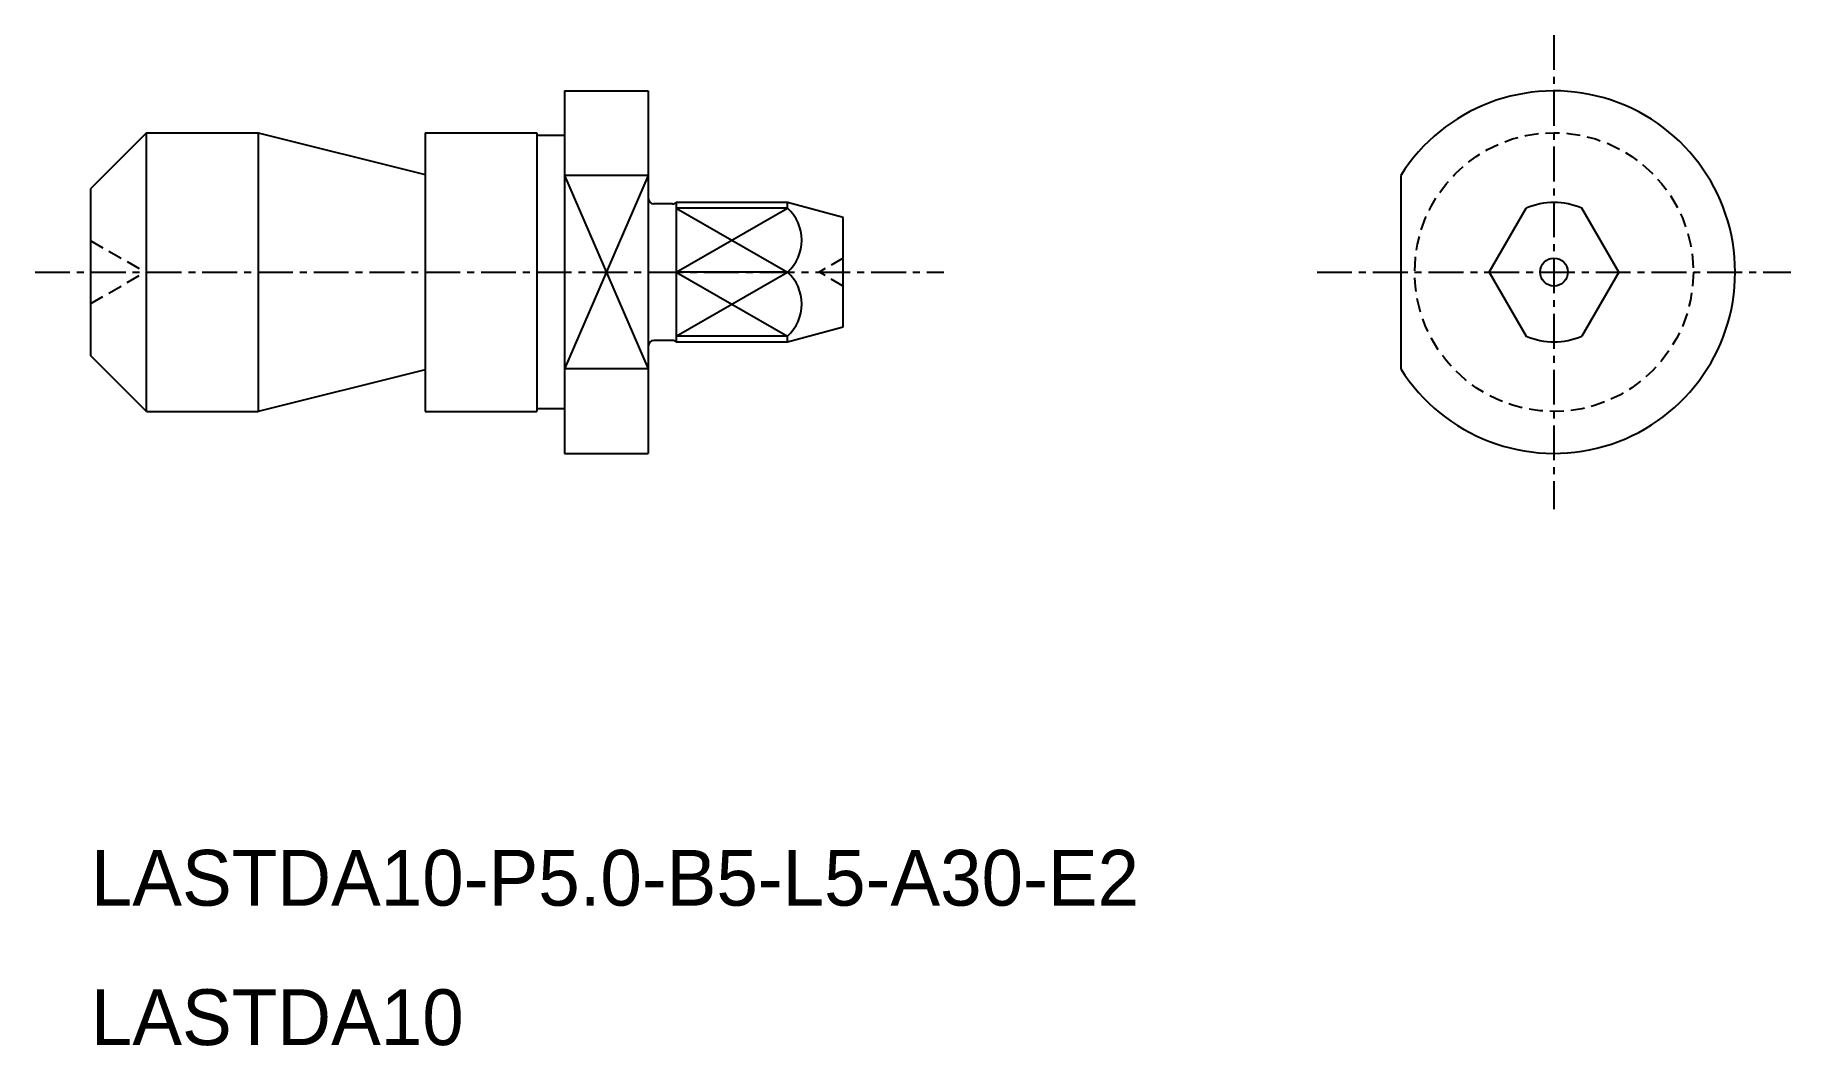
# Model space of a CAD drawing. Extents: x -1668.3 to -1605.3, y -688.3 to -652.1.
import ezdxf

# ---------------------------------------------------------------- set-up
doc = ezdxf.new("R2010")
doc.units = 0
doc.linetypes.add('CENTER', pattern=[2, 1.25, -0.25, 0.25, -0.25])
doc.linetypes.add('DASHED', pattern=[0.75, 0.5, -0.25])
doc.layers.get('0').update_dxf_attribs({"linetype": 'CONTINUOUS'})
doc.layers.add('CENTER', color=1, linetype='CENTER')

msp = doc.modelspace()

# ---------------------------------------------------------------- linework, layer by layer
at = {"color": 7, "linetype": 'CONTINUOUS'}
for p, q in [((-1649.273, -654.091), (-1646.273, -654.091)), ((-1649.273, -654.091), (-1649.273, -667.091)), ((-1646.273, -654.091), (-1646.273, -667.091)), ((-1664.273, -655.591), (-1666.273, -657.591)), ((-1664.273, -655.591), (-1660.273, -655.591)), ((-1660.273, -655.591), (-1660.273, -665.591)), ((-1660.273, -655.591), (-1654.273, -657.091)), ((-1654.273, -655.591), (-1654.273, -665.591)), ((-1654.273, -655.591), (-1650.273, -655.591)), ((-1650.273, -655.591), (-1650.273, -665.591)), ((-1649.273, -655.691), (-1650.273, -655.691)), ((-1666.273, -663.591), (-1666.273, -657.591)), ((-1645.405, -658.141), (-1646.073, -658.141)), ((-1641.273, -658.091), (-1645.273, -658.091)), ((-1645.273, -658.091), (-1645.273, -663.091)), ((-1641.273, -658.3), (-1641.273, -658.091)), ((-1639.273, -658.627), (-1641.273, -658.091)), ((-1616.096, -660.591), (-1614.773, -658.3)), ((-1611.45, -660.591), (-1612.773, -658.3)), ((-1639.273, -662.556), (-1639.273, -658.627)), ((-1616.096, -660.591), (-1614.773, -662.883)), ((-1611.45, -660.591), (-1612.773, -662.883)), ((-1641.273, -663.091), (-1639.273, -662.556)), ((-1645.405, -663.041), (-1646.073, -663.041)), ((-1645.273, -663.091), (-1641.273, -663.091)), ((-1641.273, -663.091), (-1641.273, -662.883)), ((-1664.273, -665.591), (-1666.273, -663.591)), ((-1654.273, -664.091), (-1660.273, -665.591)), ((-1664.273, -665.591), (-1660.273, -665.591)), ((-1654.273, -665.591), (-1650.273, -665.591)), ((-1649.273, -665.491), (-1650.273, -665.491)), ((-1649.273, -667.091), (-1646.273, -667.091))]:
    msp.add_line(p, q, dxfattribs=at)
for p, q in [((-1646.273, -657.127), (-1649.273, -657.127)), ((-1619.273, -657.127), (-1619.273, -664.056)), ((-1641.273, -658.3), (-1645.273, -658.3)), ((-1641.273, -660.591), (-1645.273, -660.591)), ((-1641.273, -662.883), (-1645.273, -662.883)), ((-1646.273, -664.056), (-1649.273, -664.056))]:
    msp.add_line(p, q)
at = {"color": 3, "linetype": 'CONTINUOUS'}
for p, q in [((-1646.273, -657.127), (-1649.273, -664.056)), ((-1649.273, -657.127), (-1646.273, -664.056)), ((-1645.273, -660.591), (-1641.273, -658.3)), ((-1645.273, -658.3), (-1641.273, -660.591)), ((-1645.273, -662.883), (-1641.273, -660.591)), ((-1645.273, -660.591), (-1641.273, -662.883))]:
    msp.add_line(p, q, dxfattribs=at)
at = {"color": 3, "linetype": 'DASHED'}
for p, q in [((-1666.273, -659.466), (-1664.324, -660.591)), ((-1639.273, -660.091), (-1640.139, -660.591)), ((-1666.273, -661.716), (-1664.324, -660.591)), ((-1639.273, -661.091), (-1640.139, -660.591))]:
    msp.add_line(p, q, dxfattribs=at)
msp.add_circle((-1613.773, -660.591), 5, dxfattribs=at)
at = {"color": 7, "linetype": 'CONTINUOUS'}
msp.add_circle((-1613.773, -660.591), 0.5, dxfattribs=at)
for centre, radius, start, end in [((-1613.773, -660.591), 6.5, 212.20423, 147.79577), ((-1646.073, -657.941), 0.2, 180, 270), ((-1645.405, -657.941), 0.2, 270, 311.40962), ((-1613.773, -660.591), 2.5, 66.42182, 113.57818), ((-1646.073, -663.241), 0.2, 90, 180), ((-1645.405, -663.241), 0.2, 48.59038, 90), ((-1613.773, -660.591), 2.5, 246.42182, 293.57818)]:
    msp.add_arc(centre, radius, start, end, dxfattribs=at)
for centre in [(-1642.31, -659.446), (-1642.31, -661.737)]:
    msp.add_arc(centre, 1.545, 312.14927, 47.85073)
at = {"layer": 'CENTER', "color": 1, "linetype": 'CENTER'}
for p, q in [((-1613.773, -652.091), (-1613.773, -669.091)), ((-1668.273, -660.591), (-1635.67, -660.591)), ((-1622.273, -660.591), (-1605.273, -660.591))]:
    msp.add_line(p, q, dxfattribs=at)
at = {"layer": 'CENTER', "color": 7, "linetype": 'CONTINUOUS'}
msp.add_line((-1664.273, -665.591), (-1664.273, -655.591), dxfattribs=at)

# ---------------------------------------------------------------- texts
at = {"color": 7, "linetype": 'CONTINUOUS'}
for s, p in [('LASTDA10-P5.0-B5-L5-A30-E2', (-1666.273, -683.313)), ('LASTDA10', (-1666.273, -688.313))]:
    msp.add_text(s, height=2, dxfattribs=at).set_placement(p)

doc.saveas('drawing.dxf')
